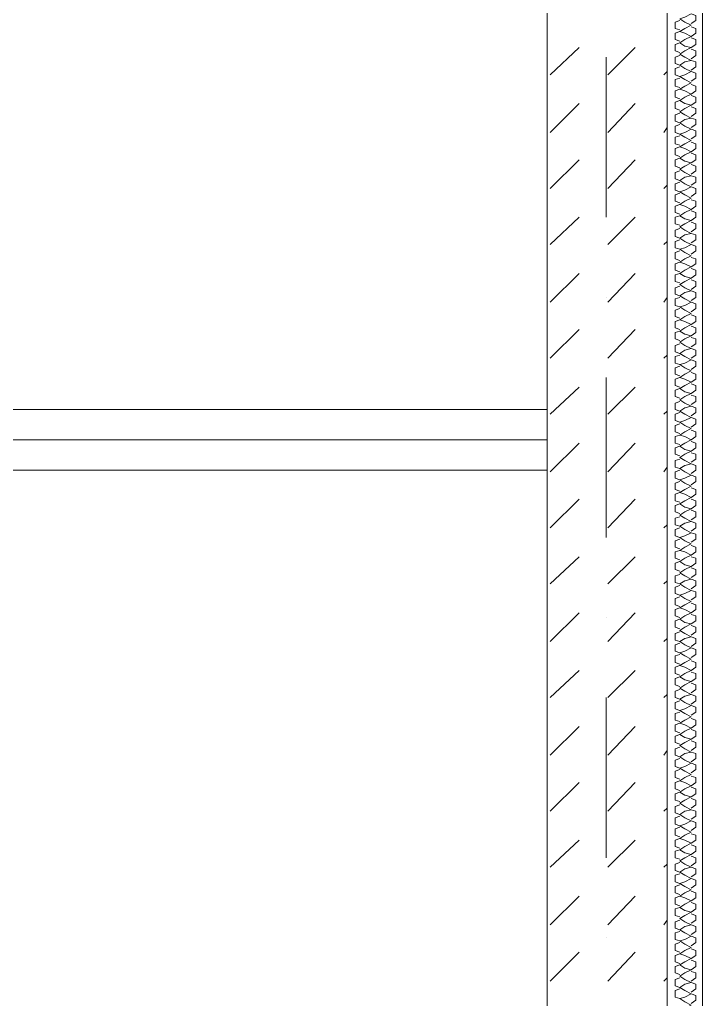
# Model space of a CAD drawing. Header units: millimetres. Extents: x 440 to 72591, y -28954 to 25941.
# Drawn here: x 25826 to 27180, y 17878 to 19821 of the extents above; entities that cross this region are included whole.
import ezdxf

# ---------------------------------------------------------------- set-up
doc = ezdxf.new("R2010")
doc.units = ezdxf.units.MM
doc.layers.add('podkład', color=7, linetype='Continuous')

msp = doc.modelspace()

# ---------------------------------------------------------------- linework, layer by layer
at = {"layer": 'podkład', "color": 7, "lineweight": 5, "transparency": 33554572}
msp.add_lwpolyline([(18480.1, 7658.9), (18480.1, 7585.8), (19210.3, 7585.8), (19210.3, 7516), (20000.9, 7516), (20000.9, 7017.5), (26779.8, 7017.5), (26779.8, 13018.4), (27179.8, 13018.4), (27179.8, 21197.5), (22941.1, 21197.5)], dxfattribs=at)
at = {"layer": 'podkład', "color": 1, "lineweight": 5, "transparency": 33554572}
for points in [[(23531.7, 15126.7), (26871.9, 15126.7), (26871.9, 20886.3), (22941.1, 20886.3), (22941.1, 21127.6), (27110, 21127.6), (27110, 13088.3), (26709.9, 13088.3), (26709.9, 7087.4), (21461.5, 7087.4), (21461.5, 7328.7), (26471.8, 7328.7), (26471.8, 13088.3), (23280.8, 13085.1), (23280.8, 12764.4), (22442.6, 12764.4), (22442.6, 13085.1), (21810.7, 13088.3)], [(26871.9, 18927.3), (23652.3, 18927.3), (23652.3, 18327.2), (23531.7, 18327.2), (23531.7, 19387.7), (23652.3, 19387.7), (23652.3, 19048), (26871.9, 19048)]]:
    msp.add_lwpolyline(points, dxfattribs=at)
at = {"layer": 'podkład', "color": 4, "lineweight": 5, "transparency": 33554572}
for points in [[(27135.4, 19797.3), (27144.9, 19803.6), (27157.6, 19810), (27144.9, 19816.3), (27135.4, 19822.7), (27144.9, 19825.9), (27157.6, 19832.2), (27167.1, 19829), (27167.1, 19819.5), (27157.6, 19813.2)], [(27135.4, 19819.5), (27125.9, 19816.3), (27125.9, 19803.6), (27135.4, 19800.5)], [(27135.4, 19775.1), (27144.9, 19781.4), (27157.6, 19787.8), (27167.1, 19794.1), (27167.1, 19803.6), (27157.6, 19806.8)], [(27157.6, 19787.8), (27144.9, 19794.1), (27135.4, 19797.3), (27125.9, 19794.1), (27125.9, 19781.4), (27135.4, 19778.2)], [(27157.6, 19784.6), (27167.1, 19781.4), (27167.1, 19771.9), (27157.6, 19765.5), (27144.9, 19759.2), (27135.4, 19752.8), (27144.9, 19746.5), (27157.6, 19740.1)], [(27157.6, 19765.5), (27144.9, 19768.7), (27135.4, 19775.1), (27125.9, 19771.9), (27125.9, 19759.2), (27135.4, 19756)], [(27157.6, 19743.3), (27167.1, 19749.7), (27167.1, 19759.2), (27157.6, 19762.4)], [(27135.4, 19749.7), (27125.9, 19746.5), (27125.9, 19733.8), (27135.4, 19730.6)], [(27135.4, 19727.4), (27125.9, 19724.3), (27125.9, 19711.6), (27135.4, 19708.4)], [(27157.6, 19721.1), (27167.1, 19727.4), (27167.1, 19737), (27157.6, 19740.1), (27144.9, 19737), (27135.4, 19730.6), (27144.9, 19724.3), (27157.6, 19717.9)], [(27135.4, 19705.2), (27125.9, 19702), (27125.9, 19689.3), (27135.4, 19686.2)], [(27135.4, 19683), (27144.9, 19689.3), (27157.6, 19695.7), (27144.9, 19702), (27135.4, 19708.4), (27144.9, 19711.6), (27157.6, 19717.9), (27167.1, 19714.7), (27167.1, 19705.2), (27157.6, 19698.9)], [(27135.4, 19660.8), (27144.9, 19667.1), (27157.6, 19673.5), (27167.1, 19679.8), (27167.1, 19689.3), (27157.6, 19692.5)], [(27157.6, 19673.5), (27144.9, 19679.8), (27135.4, 19683), (27125.9, 19679.8), (27125.9, 19667.1), (27135.4, 19663.9)], [(27157.6, 19670.3), (27167.1, 19667.1), (27167.1, 19657.6), (27157.6, 19651.2), (27144.9, 19644.9), (27135.4, 19638.5), (27144.9, 19632.2), (27157.6, 19625.8)], [(27157.6, 19651.2), (27144.9, 19654.4), (27135.4, 19660.8), (27125.9, 19657.6), (27125.9, 19644.9), (27135.4, 19641.7)], [(27157.6, 19629), (27167.1, 19635.4), (27167.1, 19644.9), (27157.6, 19648.1)], [(27135.4, 19635.4), (27125.9, 19632.2), (27125.9, 19619.5), (27135.4, 19616.3)], [(27135.4, 19613.1), (27125.9, 19610), (27125.9, 19597.3), (27135.4, 19594.1)], [(27157.6, 19606.8), (27167.1, 19613.1), (27167.1, 19622.7), (27157.6, 19625.8), (27144.9, 19622.7), (27135.4, 19616.3), (27144.9, 19610), (27157.6, 19603.6)], [(27135.4, 19590.9), (27125.9, 19587.7), (27125.9, 19575), (27135.4, 19571.9)], [(27135.4, 19568.7), (27144.9, 19575), (27157.6, 19581.4), (27144.9, 19587.7), (27135.4, 19594.1), (27144.9, 19597.3), (27157.6, 19603.6), (27167.1, 19600.4), (27167.1, 19590.9), (27157.6, 19584.6)], [(27157.6, 19559.1), (27144.9, 19565.5), (27135.4, 19568.7), (27125.9, 19565.5), (27125.9, 19552.8), (27135.4, 19549.6)], [(27135.4, 19546.4), (27144.9, 19552.8), (27157.6, 19559.1), (27167.1, 19565.5), (27167.1, 19575), (27157.6, 19578.2)], [(27157.6, 19556), (27167.1, 19552.8), (27167.1, 19543.3), (27157.6, 19536.9), (27144.9, 19530.6), (27135.4, 19524.2), (27144.9, 19517.9), (27157.6, 19511.5)], [(27157.6, 19536.9), (27144.9, 19540.1), (27135.4, 19546.4), (27125.9, 19543.3), (27125.9, 19530.6), (27135.4, 19527.4)], [(27157.6, 19514.7), (27167.1, 19521), (27167.1, 19530.6), (27157.6, 19533.7)], [(27135.4, 19521), (27125.9, 19517.9), (27125.9, 19505.2), (27135.4, 19502)], [(27157.6, 19492.5), (27167.1, 19498.8), (27167.1, 19508.3), (27157.6, 19511.5), (27144.9, 19508.3), (27135.4, 19502), (27144.9, 19495.6), (27157.6, 19489.3)], [(27135.4, 19498.8), (27125.9, 19495.6), (27125.9, 19482.9), (27135.4, 19479.8)], [(27135.4, 19476.6), (27125.9, 19473.4), (27125.9, 19460.7), (27135.4, 19457.5)], [(27135.4, 19454.4), (27144.9, 19460.7), (27157.6, 19467.1), (27144.9, 19473.4), (27135.4, 19479.8), (27144.9, 19482.9), (27157.6, 19489.3), (27167.1, 19486.1), (27167.1, 19476.6), (27157.6, 19470.2)], [(27157.6, 19444.8), (27144.9, 19451.2), (27135.4, 19454.4), (27125.9, 19451.2), (27125.9, 19438.5), (27135.4, 19435.3)], [(27135.4, 19432.1), (27144.9, 19438.5), (27157.6, 19444.8), (27167.1, 19451.2), (27167.1, 19460.7), (27157.6, 19463.9)], [(27157.6, 19422.6), (27144.9, 19425.8), (27135.4, 19432.1), (27125.9, 19429), (27125.9, 19416.3), (27135.4, 19413.1)], [(27157.6, 19441.7), (27167.1, 19438.5), (27167.1, 19429), (27157.6, 19422.6), (27144.9, 19416.3), (27135.4, 19409.9), (27144.9, 19403.6), (27157.6, 19397.2)], [(27157.6, 19400.4), (27167.1, 19406.7), (27167.1, 19416.3), (27157.6, 19419.4)], [(27135.4, 19406.7), (27125.9, 19403.6), (27125.9, 19390.9), (27135.4, 19387.7)], [(27157.6, 19378.2), (27167.1, 19384.5), (27167.1, 19394), (27157.6, 19397.2), (27144.9, 19394), (27135.4, 19387.7), (27144.9, 19381.3), (27157.6, 19375)], [(27135.4, 19384.5), (27125.9, 19381.3), (27125.9, 19368.6), (27135.4, 19365.5)], [(27135.4, 19340.1), (27144.9, 19346.4), (27157.6, 19352.8), (27144.9, 19359.1), (27135.4, 19365.5), (27144.9, 19368.6), (27157.6, 19375), (27167.1, 19371.8), (27167.1, 19362.3), (27157.6, 19355.9)], [(27135.4, 19362.3), (27125.9, 19359.1), (27125.9, 19346.4), (27135.4, 19343.2)], [(27157.6, 19330.5), (27144.9, 19336.9), (27135.4, 19340.1), (27125.9, 19336.9), (27125.9, 19324.2), (27135.4, 19321)], [(27135.4, 19317.8), (27144.9, 19324.2), (27157.6, 19330.5), (27167.1, 19336.9), (27167.1, 19346.4), (27157.6, 19349.6)], [(27157.6, 19308.3), (27144.9, 19311.5), (27135.4, 19317.8), (27125.9, 19314.7), (27125.9, 19302), (27135.4, 19298.8)], [(27157.6, 19327.4), (27167.1, 19324.2), (27167.1, 19314.7), (27157.6, 19308.3), (27144.9, 19302), (27135.4, 19295.6), (27144.9, 19289.3), (27157.6, 19282.9)], [(27157.6, 19286.1), (27167.1, 19292.4), (27167.1, 19302), (27157.6, 19305.1)], [(27135.4, 19292.4), (27125.9, 19289.3), (27125.9, 19276.6), (27135.4, 19273.4)], [(27157.6, 19263.9), (27167.1, 19270.2), (27167.1, 19279.7), (27157.6, 19282.9), (27144.9, 19279.7), (27135.4, 19273.4), (27144.9, 19267), (27157.6, 19260.7)], [(27135.4, 19270.2), (27125.9, 19267), (27125.9, 19254.3), (27135.4, 19251.2)], [(27135.4, 19225.8), (27144.9, 19232.1), (27157.6, 19238.5), (27144.9, 19244.8), (27135.4, 19251.2), (27144.9, 19254.3), (27157.6, 19260.7), (27167.1, 19257.5), (27167.1, 19248), (27157.6, 19241.6)], [(27135.4, 19248), (27125.9, 19244.8), (27125.9, 19232.1), (27135.4, 19228.9)], [(27157.6, 19216.2), (27144.9, 19222.6), (27135.4, 19225.8), (27125.9, 19222.6), (27125.9, 19209.9), (27135.4, 19206.7)], [(27135.4, 19203.5), (27144.9, 19209.9), (27157.6, 19216.2), (27167.1, 19222.6), (27167.1, 19232.1), (27157.6, 19235.3)], [(27157.6, 19194), (27144.9, 19197.2), (27135.4, 19203.5), (27125.9, 19200.4), (27125.9, 19187.7), (27135.4, 19184.5)], [(27157.6, 19213.1), (27167.1, 19209.9), (27167.1, 19200.4), (27157.6, 19194), (27144.9, 19187.7), (27135.4, 19181.3), (27144.9, 19175), (27157.6, 19168.6)], [(27157.6, 19171.8), (27167.1, 19178.1), (27167.1, 19187.7), (27157.6, 19190.8)], [(27135.4, 19178.1), (27125.9, 19175), (27125.9, 19162.3), (27135.4, 19159.1)], [(27157.6, 19149.6), (27167.1, 19155.9), (27167.1, 19165.4), (27157.6, 19168.6), (27144.9, 19165.4), (27135.4, 19159.1), (27144.9, 19152.7), (27157.6, 19146.4)], [(27135.4, 19155.9), (27125.9, 19152.7), (27125.9, 19140), (27135.4, 19136.9)], [(27135.4, 19111.5), (27144.9, 19117.8), (27157.6, 19124.2), (27144.9, 19130.5), (27135.4, 19136.9), (27144.9, 19140), (27157.6, 19146.4), (27167.1, 19143.2), (27167.1, 19133.7), (27157.6, 19127.3)], [(27135.4, 19133.7), (27125.9, 19130.5), (27125.9, 19117.8), (27135.4, 19114.6)], [(27135.4, 19089.2), (27144.9, 19095.6), (27157.6, 19101.9), (27167.1, 19108.3), (27167.1, 19117.8), (27157.6, 19121)], [(27157.6, 19101.9), (27144.9, 19108.3), (27135.4, 19111.5), (27125.9, 19108.3), (27125.9, 19095.6), (27135.4, 19092.4)], [(27157.6, 19079.7), (27144.9, 19082.9), (27135.4, 19089.2), (27125.9, 19086.1), (27125.9, 19073.4), (27135.4, 19070.2)], [(27157.6, 19098.8), (27167.1, 19095.6), (27167.1, 19086.1), (27157.6, 19079.7), (27144.9, 19073.4), (27135.4, 19067), (27144.9, 19060.7), (27157.6, 19054.3)], [(27135.4, 19063.8), (27125.9, 19060.7), (27125.9, 19048), (27135.4, 19044.8)], [(27157.6, 19057.5), (27167.1, 19063.8), (27167.1, 19073.4), (27157.6, 19076.5)], [(27157.6, 19035.3), (27167.1, 19041.6), (27167.1, 19051.1), (27157.6, 19054.3), (27144.9, 19051.1), (27135.4, 19044.8), (27144.9, 19038.4), (27157.6, 19032.1)], [(27135.4, 19041.6), (27125.9, 19038.4), (27125.9, 19025.7), (27135.4, 19022.6)], [(27135.4, 18997.2), (27144.9, 19003.5), (27157.6, 19009.9), (27144.9, 19016.2), (27135.4, 19022.6), (27144.9, 19025.7), (27157.6, 19032.1), (27167.1, 19028.9), (27167.1, 19019.4), (27157.6, 19013)], [(27135.4, 19019.4), (27125.9, 19016.2), (27125.9, 19003.5), (27135.4, 19000.3)], [(27135.4, 18974.9), (27144.9, 18981.3), (27157.6, 18987.6), (27167.1, 18994), (27167.1, 19003.5), (27157.6, 19006.7)], [(27157.6, 18987.6), (27144.9, 18994), (27135.4, 18997.2), (27125.9, 18994), (27125.9, 18981.3), (27135.4, 18978.1)], [(27157.6, 18965.4), (27144.9, 18968.6), (27135.4, 18974.9), (27125.9, 18971.8), (27125.9, 18959.1), (27135.4, 18955.9)], [(27157.6, 18984.5), (27167.1, 18981.3), (27167.1, 18971.8), (27157.6, 18965.4), (27144.9, 18959.1), (27135.4, 18952.7), (27144.9, 18946.4), (27157.6, 18940)], [(27135.4, 18949.5), (27125.9, 18946.4), (27125.9, 18933.7), (27135.4, 18930.5)], [(27157.6, 18943.2), (27167.1, 18949.5), (27167.1, 18959.1), (27157.6, 18962.2)], [(27135.4, 18927.3), (27125.9, 18924.1), (27125.9, 18911.4), (27135.4, 18908.3)], [(27157.6, 18921), (27167.1, 18927.3), (27167.1, 18936.8), (27157.6, 18940), (27144.9, 18936.8), (27135.4, 18930.5), (27144.9, 18924.1), (27157.6, 18917.8)], [(27135.4, 18882.9), (27144.9, 18889.2), (27157.6, 18895.6), (27144.9, 18901.9), (27135.4, 18908.3), (27144.9, 18911.4), (27157.6, 18917.8), (27167.1, 18914.6), (27167.1, 18905.1), (27157.6, 18898.7)], [(27135.4, 18905.1), (27125.9, 18901.9), (27125.9, 18889.2), (27135.4, 18886)], [(27135.4, 18860.6), (27144.9, 18867), (27157.6, 18873.3), (27167.1, 18879.7), (27167.1, 18889.2), (27157.6, 18892.4)], [(27157.6, 18873.3), (27144.9, 18879.7), (27135.4, 18882.9), (27125.9, 18879.7), (27125.9, 18867), (27135.4, 18863.8)], [(27157.6, 18870.2), (27167.1, 18867), (27167.1, 18857.5), (27157.6, 18851.1), (27144.9, 18844.8), (27135.4, 18838.4), (27144.9, 18832.1), (27157.6, 18825.7)], [(27157.6, 18851.1), (27144.9, 18854.3), (27135.4, 18860.6), (27125.9, 18857.5), (27125.9, 18844.8), (27135.4, 18841.6)], [(27135.4, 18835.2), (27125.9, 18832.1), (27125.9, 18819.4), (27135.4, 18816.2)], [(27157.6, 18828.9), (27167.1, 18835.2), (27167.1, 18844.8), (27157.6, 18847.9)], [(27135.4, 18813), (27125.9, 18809.8), (27125.9, 18797.1), (27135.4, 18793.9)], [(27157.6, 18806.7), (27167.1, 18813), (27167.1, 18822.5), (27157.6, 18825.7), (27144.9, 18822.5), (27135.4, 18816.2), (27144.9, 18809.8), (27157.6, 18803.5)], [(27135.4, 18790.8), (27125.9, 18787.6), (27125.9, 18774.9), (27135.4, 18771.7)], [(27135.4, 18768.5), (27144.9, 18774.9), (27157.6, 18781.2), (27144.9, 18787.6), (27135.4, 18793.9), (27144.9, 18797.1), (27157.6, 18803.5), (27167.1, 18800.3), (27167.1, 18790.8), (27157.6, 18784.4)], [(27135.4, 18746.3), (27144.9, 18752.7), (27157.6, 18759), (27167.1, 18765.4), (27167.1, 18774.9), (27157.6, 18778.1)], [(27157.6, 18759), (27144.9, 18765.4), (27135.4, 18768.5), (27125.9, 18765.4), (27125.9, 18752.7), (27135.4, 18749.5)], [(27157.6, 18755.8), (27167.1, 18752.7), (27167.1, 18743.1), (27157.6, 18736.8), (27144.9, 18730.4), (27135.4, 18724.1), (27144.9, 18717.7), (27157.6, 18711.4)], [(27157.6, 18736.8), (27144.9, 18740), (27135.4, 18746.3), (27125.9, 18743.1), (27125.9, 18730.4), (27135.4, 18727.3)], [(27157.6, 18714.6), (27167.1, 18720.9), (27167.1, 18730.4), (27157.6, 18733.6)], [(27135.4, 18720.9), (27125.9, 18717.7), (27125.9, 18705), (27135.4, 18701.9)], [(27135.4, 18698.7), (27125.9, 18695.5), (27125.9, 18682.8), (27135.4, 18679.6)], [(27157.6, 18692.3), (27167.1, 18698.7), (27167.1, 18708.2), (27157.6, 18711.4), (27144.9, 18708.2), (27135.4, 18701.9), (27144.9, 18695.5), (27157.6, 18689.2)], [(27135.4, 18676.5), (27125.9, 18673.3), (27125.9, 18660.6), (27135.4, 18657.4)], [(27135.4, 18654.2), (27144.9, 18660.6), (27157.6, 18666.9), (27144.9, 18673.3), (27135.4, 18679.6), (27144.9, 18682.8), (27157.6, 18689.2), (27167.1, 18686), (27167.1, 18676.5), (27157.6, 18670.1)], [(27135.4, 18632), (27144.9, 18638.4), (27157.6, 18644.7), (27167.1, 18651.1), (27167.1, 18660.6), (27157.6, 18663.8)], [(27157.6, 18644.7), (27144.9, 18651.1), (27135.4, 18654.2), (27125.9, 18651.1), (27125.9, 18638.4), (27135.4, 18635.2)], [(27157.6, 18641.5), (27167.1, 18638.4), (27167.1, 18628.8), (27157.6, 18622.5), (27144.9, 18616.1), (27135.4, 18609.8), (27144.9, 18603.4), (27157.6, 18597.1)], [(27157.6, 18622.5), (27144.9, 18625.7), (27135.4, 18632), (27125.9, 18628.8), (27125.9, 18616.1), (27135.4, 18613)], [(27157.6, 18600.3), (27167.1, 18606.6), (27167.1, 18616.1), (27157.6, 18619.3)], [(27135.4, 18606.6), (27125.9, 18603.4), (27125.9, 18590.7), (27135.4, 18587.6)], [(27157.6, 18578), (27167.1, 18584.4), (27167.1, 18593.9), (27157.6, 18597.1), (27144.9, 18593.9), (27135.4, 18587.6), (27144.9, 18581.2), (27157.6, 18574.9)], [(27135.4, 18584.4), (27125.9, 18581.2), (27125.9, 18568.5), (27135.4, 18565.3)], [(27135.4, 18562.2), (27125.9, 18559), (27125.9, 18546.3), (27135.4, 18543.1)], [(27135.4, 18539.9), (27144.9, 18546.3), (27157.6, 18552.6), (27144.9, 18559), (27135.4, 18565.3), (27144.9, 18568.5), (27157.6, 18574.9), (27167.1, 18571.7), (27167.1, 18562.2), (27157.6, 18555.8)], [(27157.6, 18530.4), (27144.9, 18536.8), (27135.4, 18539.9), (27125.9, 18536.8), (27125.9, 18524.1), (27135.4, 18520.9)], [(27135.4, 18517.7), (27144.9, 18524.1), (27157.6, 18530.4), (27167.1, 18536.8), (27167.1, 18546.3), (27157.6, 18549.5)], [(27157.6, 18527.2), (27167.1, 18524.1), (27167.1, 18514.5), (27157.6, 18508.2), (27144.9, 18501.8), (27135.4, 18495.5), (27144.9, 18489.1), (27157.6, 18482.8)], [(27157.6, 18508.2), (27144.9, 18511.4), (27135.4, 18517.7), (27125.9, 18514.5), (27125.9, 18501.8), (27135.4, 18498.7)], [(27157.6, 18486), (27167.1, 18492.3), (27167.1, 18501.8), (27157.6, 18505)], [(27135.4, 18492.3), (27125.9, 18489.1), (27125.9, 18476.4), (27135.4, 18473.3)], [(27157.6, 18463.7), (27167.1, 18470.1), (27167.1, 18479.6), (27157.6, 18482.8), (27144.9, 18479.6), (27135.4, 18473.3), (27144.9, 18466.9), (27157.6, 18460.6)], [(27135.4, 18470.1), (27125.9, 18466.9), (27125.9, 18454.2), (27135.4, 18451)], [(27135.4, 18425.6), (27144.9, 18432), (27157.6, 18438.3), (27144.9, 18444.7), (27135.4, 18451), (27144.9, 18454.2), (27157.6, 18460.6), (27167.1, 18457.4), (27167.1, 18447.9), (27157.6, 18441.5)], [(27135.4, 18447.9), (27125.9, 18444.7), (27125.9, 18432), (27135.4, 18428.8)], [(27157.6, 18416.1), (27144.9, 18422.5), (27135.4, 18425.6), (27125.9, 18422.5), (27125.9, 18409.8), (27135.4, 18406.6)], [(27135.4, 18403.4), (27144.9, 18409.8), (27157.6, 18416.1), (27167.1, 18422.5), (27167.1, 18432), (27157.6, 18435.2)], [(27157.6, 18393.9), (27144.9, 18397.1), (27135.4, 18403.4), (27125.9, 18400.2), (27125.9, 18387.5), (27135.4, 18384.4)], [(27157.6, 18412.9), (27167.1, 18409.8), (27167.1, 18400.2), (27157.6, 18393.9), (27144.9, 18387.5), (27135.4, 18381.2), (27144.9, 18374.8), (27157.6, 18368.5)], [(27157.6, 18371.7), (27167.1, 18378), (27167.1, 18387.5), (27157.6, 18390.7)], [(27135.4, 18378), (27125.9, 18374.8), (27125.9, 18362.1), (27135.4, 18359)], [(27157.6, 18349.4), (27167.1, 18355.8), (27167.1, 18365.3), (27157.6, 18368.5), (27144.9, 18365.3), (27135.4, 18359), (27144.9, 18352.6), (27157.6, 18346.3)], [(27135.4, 18355.8), (27125.9, 18352.6), (27125.9, 18339.9), (27135.4, 18336.7)], [(27135.4, 18311.3), (27144.9, 18317.7), (27157.6, 18324), (27144.9, 18330.4), (27135.4, 18336.7), (27144.9, 18339.9), (27157.6, 18346.3), (27167.1, 18343.1), (27167.1, 18333.6), (27157.6, 18327.2)], [(27135.4, 18333.6), (27125.9, 18330.4), (27125.9, 18317.7), (27135.4, 18314.5)], [(27157.6, 18301.8), (27144.9, 18308.2), (27135.4, 18311.3), (27125.9, 18308.2), (27125.9, 18295.5), (27135.4, 18292.3)], [(27135.4, 18289.1), (27144.9, 18295.5), (27157.6, 18301.8), (27167.1, 18308.2), (27167.1, 18317.7), (27157.6, 18320.9)], [(27157.6, 18279.6), (27144.9, 18282.8), (27135.4, 18289.1), (27125.9, 18285.9), (27125.9, 18273.2), (27135.4, 18270.1)], [(27157.6, 18298.6), (27167.1, 18295.5), (27167.1, 18285.9), (27157.6, 18279.6), (27144.9, 18273.2), (27135.4, 18266.9), (27144.9, 18260.5), (27157.6, 18254.2)], [(27157.6, 18257.4), (27167.1, 18263.7), (27167.1, 18273.2), (27157.6, 18276.4)], [(27135.4, 18263.7), (27125.9, 18260.5), (27125.9, 18247.8), (27135.4, 18244.7)], [(27157.6, 18235.1), (27167.1, 18241.5), (27167.1, 18251), (27157.6, 18254.2), (27144.9, 18251), (27135.4, 18244.7), (27144.9, 18238.3), (27157.6, 18232)], [(27135.4, 18241.5), (27125.9, 18238.3), (27125.9, 18225.6), (27135.4, 18222.4)], [(27135.4, 18197), (27144.9, 18203.4), (27157.6, 18209.7), (27144.9, 18216.1), (27135.4, 18222.4), (27144.9, 18225.6), (27157.6, 18232), (27167.1, 18228.8), (27167.1, 18219.3), (27157.6, 18212.9)], [(27135.4, 18219.3), (27125.9, 18216.1), (27125.9, 18203.4), (27135.4, 18200.2)], [(27157.6, 18187.5), (27144.9, 18193.9), (27135.4, 18197), (27125.9, 18193.9), (27125.9, 18181.2), (27135.4, 18178)], [(27135.4, 18174.8), (27144.9, 18181.2), (27157.6, 18187.5), (27167.1, 18193.9), (27167.1, 18203.4), (27157.6, 18206.6)], [(27157.6, 18165.3), (27144.9, 18168.5), (27135.4, 18174.8), (27125.9, 18171.6), (27125.9, 18158.9), (27135.4, 18155.8)], [(27157.6, 18184.3), (27167.1, 18181.2), (27167.1, 18171.6), (27157.6, 18165.3), (27144.9, 18158.9), (27135.4, 18152.6), (27144.9, 18146.2), (27157.6, 18139.9)], [(27135.4, 18149.4), (27125.9, 18146.2), (27125.9, 18133.5), (27135.4, 18130.4)], [(27157.6, 18143.1), (27167.1, 18149.4), (27167.1, 18158.9), (27157.6, 18162.1)], [(27157.6, 18120.8), (27167.1, 18127.2), (27167.1, 18136.7), (27157.6, 18139.9), (27144.9, 18136.7), (27135.4, 18130.4), (27144.9, 18124), (27157.6, 18117.7)], [(27135.4, 18127.2), (27125.9, 18124), (27125.9, 18111.3), (27135.4, 18108.1)], [(27135.4, 18082.7), (27144.9, 18089.1), (27157.6, 18095.4), (27144.9, 18101.8), (27135.4, 18108.1), (27144.9, 18111.3), (27157.6, 18117.7), (27167.1, 18114.5), (27167.1, 18105), (27157.6, 18098.6)], [(27135.4, 18105), (27125.9, 18101.8), (27125.9, 18089.1), (27135.4, 18085.9)], [(27135.4, 18060.5), (27144.9, 18066.9), (27157.6, 18073.2), (27167.1, 18079.6), (27167.1, 18089.1), (27157.6, 18092.3)], [(27157.6, 18073.2), (27144.9, 18079.6), (27135.4, 18082.7), (27125.9, 18079.6), (27125.9, 18066.9), (27135.4, 18063.7)], [(27157.6, 18051), (27144.9, 18054.2), (27135.4, 18060.5), (27125.9, 18057.3), (27125.9, 18044.6), (27135.4, 18041.5)], [(27157.6, 18070), (27167.1, 18066.9), (27167.1, 18057.3), (27157.6, 18051), (27144.9, 18044.6), (27135.4, 18038.3), (27144.9, 18031.9), (27157.6, 18025.6)], [(27135.4, 18035.1), (27125.9, 18031.9), (27125.9, 18019.2), (27135.4, 18016.1)], [(27157.6, 18028.8), (27167.1, 18035.1), (27167.1, 18044.6), (27157.6, 18047.8)], [(27157.6, 18006.5), (27167.1, 18012.9), (27167.1, 18022.4), (27157.6, 18025.6), (27144.9, 18022.4), (27135.4, 18016.1), (27144.9, 18009.7), (27157.6, 18003.4)], [(27135.4, 18012.9), (27125.9, 18009.7), (27125.9, 17997), (27135.4, 17993.8)], [(27135.4, 17968.4), (27144.9, 17974.8), (27157.6, 17981.1), (27144.9, 17987.5), (27135.4, 17993.8), (27144.9, 17997), (27157.6, 18003.4), (27167.1, 18000.2), (27167.1, 17990.6), (27157.6, 17984.3)], [(27135.4, 17990.6), (27125.9, 17987.5), (27125.9, 17974.8), (27135.4, 17971.6)], [(27135.4, 17946.2), (27144.9, 17952.5), (27157.6, 17958.9), (27167.1, 17965.2), (27167.1, 17974.8), (27157.6, 17977.9)], [(27157.6, 17958.9), (27144.9, 17965.2), (27135.4, 17968.4), (27125.9, 17965.2), (27125.9, 17952.5), (27135.4, 17949.4)], [(27157.6, 17955.7), (27167.1, 17952.5), (27167.1, 17943), (27157.6, 17936.7), (27144.9, 17930.3), (27135.4, 17924), (27144.9, 17917.6), (27157.6, 17911.3)], [(27157.6, 17936.7), (27144.9, 17939.8), (27135.4, 17946.2), (27125.9, 17943), (27125.9, 17930.3), (27135.4, 17927.1)], [(27135.4, 17920.8), (27125.9, 17917.6), (27125.9, 17904.9), (27135.4, 17901.7)], [(27157.6, 17914.4), (27167.1, 17920.8), (27167.1, 17930.3), (27157.6, 17933.5)], [(27135.4, 17898.6), (27125.9, 17895.4), (27125.9, 17882.7), (27135.4, 17879.5)], [(27157.6, 17892.2), (27167.1, 17898.6), (27167.1, 17908.1), (27157.6, 17911.3), (27144.9, 17908.1), (27135.4, 17901.7), (27144.9, 17895.4), (27157.6, 17889)], [(27135.4, 17854.1), (27144.9, 17860.5), (27157.6, 17866.8), (27144.9, 17873.2), (27135.4, 17879.5), (27144.9, 17882.7), (27157.6, 17889), (27167.1, 17885.9), (27167.1, 17876.3), (27157.6, 17870)]]:
    msp.add_lwpolyline(points, dxfattribs=at)
at = {"layer": 'podkład', "color": 8, "lineweight": 5, "true_color": 0x808080, "transparency": 33554572}
for points in [[(26878.2, 19711.6), (26935.4, 19765.5)], [(26992.5, 19711.6), (27046.5, 19765.5)], [(27103.6, 19711.6), (27110, 19717.9)], [(26878.2, 19597.3), (26935.4, 19654.4)], [(26992.5, 19597.3), (27046.5, 19654.4)], [(27103.6, 19597.3), (27110, 19606.8)], [(26878.2, 19486.1), (26935.4, 19543.3)], [(26992.5, 19486.1), (27046.5, 19543.3)], [(27103.6, 19486.1), (27110, 19492.5)], [(26878.2, 19375), (26935.4, 19429)], [(26992.5, 19375), (27046.5, 19429)], [(27103.6, 19375), (27110, 19381.3)], [(26878.2, 19260.7), (26935.4, 19317.8)], [(26992.5, 19260.7), (27046.5, 19317.8)], [(27103.6, 19260.7), (27110, 19270.2)], [(26878.2, 19149.6), (26935.4, 19206.7)], [(26992.5, 19149.6), (27046.5, 19206.7)], [(27103.6, 19149.6), (27110, 19155.9)], [(26878.2, 19038.4), (26935.4, 19092.4)], [(26992.5, 19038.4), (27046.5, 19092.4)], [(27103.6, 19038.4), (27110, 19044.8)], [(23652.3, 18987.6), (26871.9, 18987.6)], [(26878.2, 18924.1), (26935.4, 18981.3)], [(26992.5, 18924.1), (27046.5, 18981.3)], [(27103.6, 18924.1), (27110, 18933.7)], [(26878.2, 18813), (26935.4, 18870.2)], [(26992.5, 18813), (27046.5, 18870.2)], [(27103.6, 18813), (27110, 18819.4)], [(26878.2, 18701.9), (26935.4, 18755.8)], [(26992.5, 18701.9), (27046.5, 18755.8)], [(27103.6, 18701.9), (27110, 18708.2)], [(26878.2, 18587.6), (26935.4, 18644.7)], [(26992.5, 18587.6), (27046.5, 18644.7)], [(27103.6, 18587.6), (27110, 18593.9)], [(26878.2, 18476.4), (26935.4, 18530.4)], [(26992.5, 18476.4), (27046.5, 18530.4)], [(27103.6, 18476.4), (27110, 18482.8)], [(26878.2, 18362.1), (26935.4, 18419.3)], [(26992.5, 18362.1), (27046.5, 18419.3)], [(27103.6, 18362.1), (27110, 18371.7)], [(26878.2, 18251), (26935.4, 18308.2)], [(26992.5, 18251), (27046.5, 18308.2)], [(27103.6, 18251), (27110, 18257.4)], [(26878.2, 18139.9), (26935.4, 18193.9)], [(26992.5, 18139.9), (27046.5, 18193.9)], [(27103.6, 18139.9), (27110, 18146.2)], [(26878.2, 18025.6), (26935.4, 18082.7)], [(26992.5, 18025.6), (27046.5, 18082.7)], [(27103.6, 18025.6), (27110, 18035.1)], [(26878.2, 17914.4), (26935.4, 17971.6)], [(26992.5, 17914.4), (27046.5, 17971.6)], [(27103.6, 17914.4), (27110, 17920.8)]]:
    msp.add_lwpolyline(points, dxfattribs=at)
at = {"layer": 'podkład', "color": 6, "lineweight": 5, "transparency": 33554572}
for points in [[(26989.3, 19429), (26989.3, 19746.5)], [(26989.3, 19270.2), (26989.3, 19270.2)], [(26989.3, 18793.9), (26989.3, 19111.5)], [(26989.3, 18635.2), (26989.3, 18635.2)], [(26989.3, 18158.9), (26989.3, 18476.4)], [(26989.3, 18000.2), (26989.3, 18000.2)]]:
    msp.add_lwpolyline(points, dxfattribs=at)

doc.saveas('drawing.dxf')
